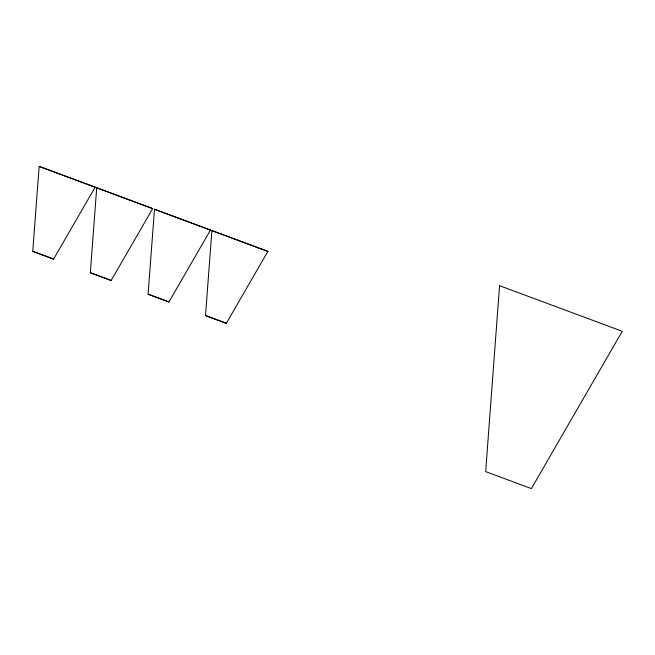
<?xml version="1.0" encoding="UTF-8"?>
<svg xmlns="http://www.w3.org/2000/svg" width="655" height="655" viewBox="0 0 655 655"><rect width="100%" height="100%" fill="white"/><g stroke="black" fill="none" stroke-linecap="round" stroke-linejoin="round"><path stroke-width="0.98" d="M95.131 187.199L53.604 259.093L32.75 251.34L39.161 166.395L95.131 187.199L39.161 166.395M152.689 208.593L111.17 280.487L90.316 272.734L96.719 187.788L152.689 208.593L96.719 187.788M210.468 230.061L168.941 301.955L148.087 294.21L154.49 209.264L210.468 230.061L154.49 209.264M267.87 251.397L226.352 323.292L205.498 315.546L211.901 230.601L267.87 251.397L211.901 230.601M32.75 251.34L53.604 259.093M90.316 272.734L111.17 280.487M148.087 294.21L168.941 301.955M205.498 315.546L226.352 323.292M499.552 285.695L485.666 471.616L531.377 488.605L622.25 331.299L499.552 285.695"/></g></svg>
